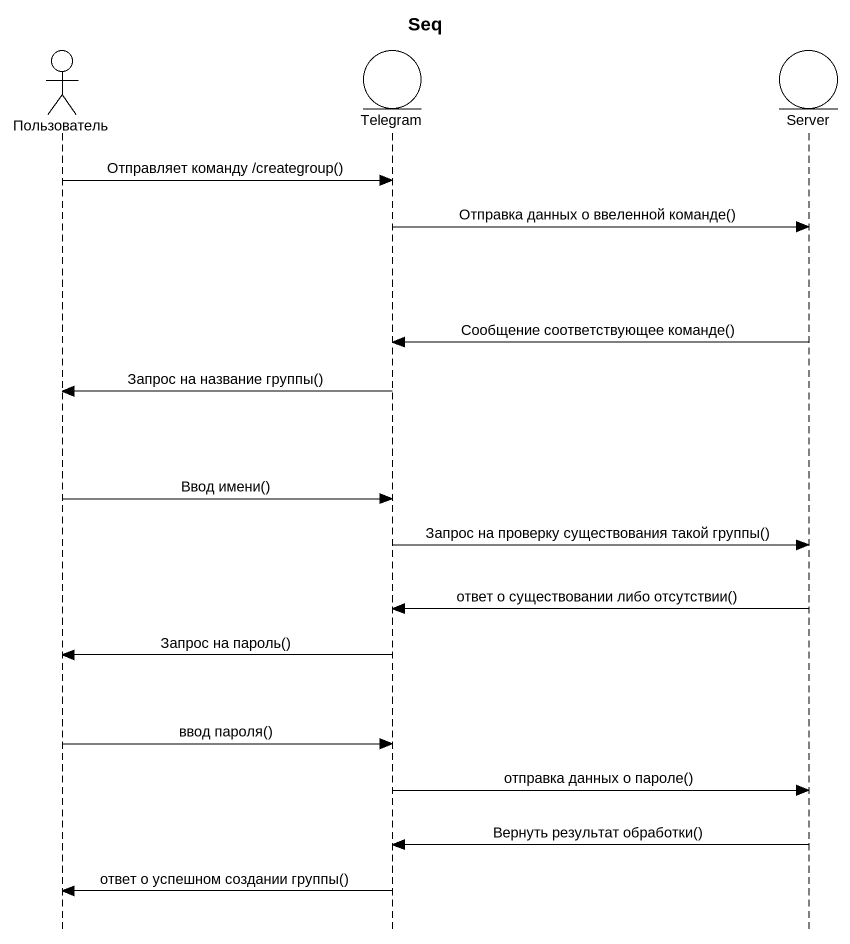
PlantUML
@startuml
title Seq
hide footbox
actor Пользователь
entity Telegram
entity Server

Пользователь -> Telegram : Отправляет команду /creategroup()
Telegram -> Server : Отправка данных о ввеленной команде()
Server -> Telegram : Сообщение соответствующее команде()
Telegram -> Пользователь : Запрос на название группы()
Пользователь -> Telegram : Ввод имени()
Telegram -> Server : Запрос на проверку существования такой группы()
Server -> Telegram : ответ о существовании либо отсутствии()
Telegram -> Пользователь : Запрос на пароль()
Пользователь -> Telegram : ввод пароля()
Telegram -> Server : отправка данных о пароле()
Server -> Telegram : Вернуть результат обработки()
Telegram -> Пользователь : ответ о успешном создании группы()
@enduml
